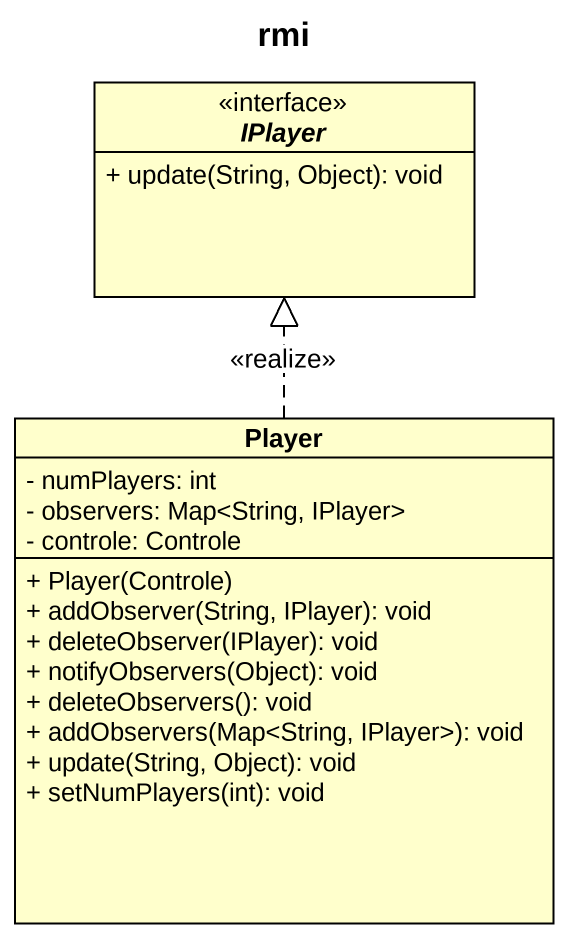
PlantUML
@startuml
title rmi
hide circle
hide empty members
skinparam classAttributeIconSize 0
interface IPlayer <<interface>> {
  + update(String, Object): void
}
class Player {
  - numPlayers: int
  - observers: Map<String, IPlayer>
  - controle: Controle
  + Player(Controle)
  + addObserver(String, IPlayer): void
  + deleteObserver(IPlayer): void
  + notifyObservers(Object): void
  + deleteObservers(): void
  + addObservers(Map<String, IPlayer>): void
  + update(String, Object): void
  + setNumPlayers(int): void
}
Player .up.|> IPlayer : <<realize>>
@enduml
